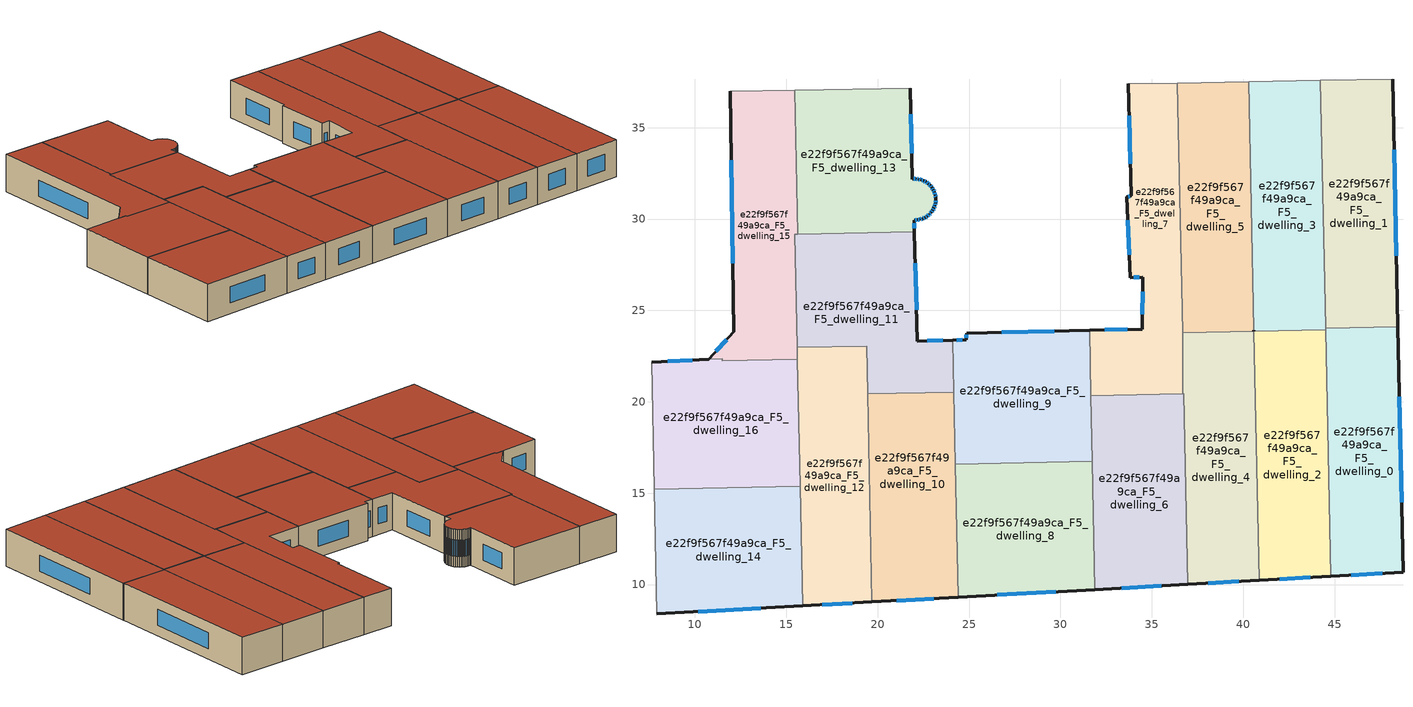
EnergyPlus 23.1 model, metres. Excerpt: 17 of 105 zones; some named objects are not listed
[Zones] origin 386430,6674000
e22f9f567f49a9ca_F5_dwelling_0
 floor to e22f9f567f49a9ca_F4_dwelling_0 (EU_floor_Construction): 48.46,24.1 48.74,10.67 44.79,10.45 44.51,23.95 44.51,24.02 z15
 wall outside (EU_wall_Construction): 44.79,10.45 48.74,10.67 48.46,24.1 z15:18
 wall to e22f9f567f49a9ca_F5_dwelling_2 (EU_wall_Construction): 44.51,23.95 44.79,10.45 z15:18
 wall to e22f9f567f49a9ca_F5_dwelling_3 (EU_wall_Construction): 44.51,24.02 44.51,23.95 z15:18
 wall to e22f9f567f49a9ca_F5_dwelling_1 (EU_wall_Construction): 48.46,24.1 44.51,24.02 z15:18
 window (EU_Window_Construction): 48.66,14.51 48.54,20.26 / 45.92,10.51 47.61,10.61 z15.86:17.14
 roof outside (EU_roof_Construction): 48.74,10.67 48.46,24.1 44.51,24.02 44.51,23.95 44.79,10.45 z18
e22f9f567f49a9ca_F5_dwelling_1
 floor to e22f9f567f49a9ca_F4_dwelling_1 (EU_floor_Construction): 48.17,37.66 48.46,24.13 48.46,24.1 44.51,24.02 44.51,24.05 44.22,37.59 z15
 wall outside (EU_wall_Construction): 48.46,24.1 48.46,24.13 48.17,37.66 z15:18
 wall to e22f9f567f49a9ca_F5_dwelling_3 (EU_wall_Construction): 44.22,37.59 44.51,24.05 44.51,24.02 z15:18
 wall adiabatic (EU_wall_Construction): 48.17,37.66 44.22,37.59 z15:18
 window (EU_Window_Construction): 48.37,28 48.25,33.79 z15.86:17.14
 roof outside (EU_roof_Construction): 48.46,24.1 48.46,24.13 48.17,37.66 44.22,37.59 44.51,24.05 44.51,24.02 z18
e22f9f567f49a9ca_F5_dwelling_10
 floor to e22f9f567f49a9ca_F4_dwelling_10 (EU_floor_Construction): 24.11,23.37 24.41,9.31 19.68,9.05 19.45,20.43 24.17,20.53 z15
 wall outside (EU_wall_Construction): 19.68,9.05 24.41,9.31 z15:18
 wall to e22f9f567f49a9ca_F5_dwelling_11 (EU_wall_Construction): 24.11,23.37 24.17,20.53 19.45,20.43 z15:18
 wall to e22f9f567f49a9ca_F5_dwelling_12 (EU_wall_Construction): 19.44,20.43 19.68,9.05 z15:18
 wall to e22f9f567f49a9ca_F5_dwelling_8 (EU_wall_Construction): 24.41,9.31 24.25,16.58 z15:18
 wall to e22f9f567f49a9ca_F5_dwelling_9 (EU_wall_Construction): 24.25,16.58 24.17,20.53 24.11,23.37 z15:18
 window (EU_Window_Construction): 21.03,9.12 23.06,9.24 z15.86:17.14
 roof outside (EU_roof_Construction): 24.41,9.31 24.11,23.37 24.17,20.53 19.45,20.43 19.68,9.05 z18
e22f9f567f49a9ca_F5_dwelling_11
 floor to e22f9f567f49a9ca_F4_dwelling_11 (EU_floor_Construction): 22.01,29.3 22.17,23.32 24.11,23.37 24.17,20.53 19.45,20.43 19.39,23.05 15.59,22.97 15.46,29.16 z15
 wall outside (EU_wall_Construction): 24.11,23.37 22.17,23.32 22.01,29.3 z15:18
 wall to e22f9f567f49a9ca_F5_dwelling_12 (EU_wall_Construction): 15.59,22.97 19.39,23.05 19.44,20.44 z15:18
 wall to e22f9f567f49a9ca_F5_dwelling_15 (EU_wall_Construction): 15.61,29.16 15.46,29.16 15.59,22.97 z15:18
 wall to e22f9f567f49a9ca_F5_dwelling_13 (EU_wall_Construction): 22.01,29.3 15.61,29.16 z15:18
 window (EU_Window_Construction): 22.12,25.03 22.06,27.59 / 23.56,23.36 22.72,23.34 z15.86:17.14
 roof outside (EU_roof_Construction): 24.17,20.53 24.11,23.37 22.17,23.32 22.01,29.3 15.46,29.16 15.59,22.97 19.39,23.05 19.45,20.43 z18
e22f9f567f49a9ca_F5_dwelling_12
 floor to e22f9f567f49a9ca_F4_dwelling_12 (EU_floor_Construction): 19.39,23.05 19.68,9.05 15.89,8.84 15.59,22.97 z15
 wall outside (EU_wall_Construction): 15.89,8.84 19.68,9.05 z15:18
 wall to e22f9f567f49a9ca_F5_dwelling_16 (EU_wall_Construction): 15.61,22.33 15.75,15.39 z15:18
 wall to e22f9f567f49a9ca_F5_dwelling_14 (EU_wall_Construction): 15.75,15.39 15.89,8.84 z15:18
 wall to e22f9f567f49a9ca_F5_dwelling_15 (EU_wall_Construction): 15.59,22.97 15.6,22.33 z15:18
 window (EU_Window_Construction): 16.97,8.9 18.6,8.99 z15.86:17.14
 roof outside (EU_roof_Construction): 19.68,9.05 19.39,23.05 15.59,22.97 15.89,8.84 z18
e22f9f567f49a9ca_F5_dwelling_13
 floor to e22f9f567f49a9ca_F4_dwelling_13 (EU_floor_Construction): 21.78,37.17 21.89,32.18 21.94,32.19 22.09,32.2 22.23,32.18 22.38,32.15 22.51,32.1 22.64,32.03 22.76,31.94 22.87,31.84 22.96,31.73 23.04,31.6 23.1,31.47 23.15,31.33 23.17,31.18 23.17,31.12 23.18,31.04 23.16,30.89 23.13,30.75 23.08,30.61 23.01,30.48 22.92,30.36 22.82,30.25 22.71,30.16 22.58,30.08 22.45,30.02 22.31,29.97 22.16,29.95 22.02,29.95 21.99,29.95 22.01,29.3 15.61,29.16 15.45,37.05 z15
 wall outside (EU_wall_Construction): 22.01,29.3 21.99,29.95 22.02,29.95 22.16,29.95 22.31,29.97 22.45,30.02 22.58,30.08 22.71,30.16 22.82,30.25 22.92,30.36 23.01,30.48 23.08,30.61 23.13,30.75 23.16,30.89 23.18,31.04 23.17,31.12 23.17,31.18 23.15,31.33 23.1,31.47 23.04,31.6 22.96,31.73 22.87,31.84 22.76,31.94 22.64,32.03 22.51,32.1 22.38,32.15 22.23,32.18 22.09,32.2 21.94,32.19 21.89,32.18 21.78,37.17 z15:18
 wall to e22f9f567f49a9ca_F5_dwelling_15 (EU_wall_Construction): 15.45,37.05 15.61,29.16 z15:18
 wall adiabatic (EU_wall_Construction): 21.78,37.17 15.45,37.05 z15:18
 window (EU_Window_Construction): 21.86,33.61 21.81,35.74 / 22.04,32.19 21.98,32.19 / 22.19,32.18 22.13,32.19 / 22.33,32.16 22.27,32.17 / 22.47,32.11 22.41,32.13 / 22.61,32.05 22.55,32.08 / 22.73,31.97 22.68,32 / 22.84,31.87 22.79,31.91 / 22.94,31.76 22.9,31.81 / 23.02,31.64 22.99,31.69 / 23.09,31.51 23.06,31.56 / 23.13,31.37 23.12,31.43 / 23.16,31.22 23.15,31.29 / 23.17,30.93 23.17,30.99 / 23.14,30.79 23.15,30.85 / 23.09,30.65 23.11,30.71 / 23.03,30.52 23.06,30.57 / 22.95,30.39 22.98,30.44 / 22.85,30.28 22.89,30.33 / 22.74,30.18 22.79,30.22 / 22.62,30.1 22.67,30.13 / 22.49,30.04 22.55,30.06 / 22.35,29.99 22.41,30.01 / 22.21,29.96 22.27,29.97 / 22.06,29.95 22.12,29.95 / 22.01,29.48 22,29.76 z15.86:17.14
 roof outside (EU_roof_Construction): 22.58,30.08 22.71,30.16 22.82,30.25 22.92,30.36 23.01,30.48 23.08,30.61 23.13,30.75 23.16,30.89 23.18,31.04 23.17,31.12 23.17,31.18 23.15,31.33 23.1,31.47 23.04,31.6 22.96,31.73 22.87,31.84 22.76,31.94 22.64,32.03 22.51,32.1 22.38,32.15 22.23,32.18 22.09,32.2 21.94,32.19 21.89,32.18 21.78,37.17 15.45,37.05 15.61,29.16 22.01,29.3 21.99,29.95 22.02,29.95 22.16,29.95 22.31,29.97 22.45,30.02 z18
e22f9f567f49a9ca_F5_dwelling_14
 floor to e22f9f567f49a9ca_F4_dwelling_14 (EU_floor_Construction): 15.75,15.39 15.89,8.84 7.91,8.39 7.77,15.22 z15
 wall outside (EU_wall_Construction): 7.91,8.39 15.89,8.84 z15:18
 wall adiabatic (EU_wall_Construction): 7.77,15.22 7.91,8.39 z15:18
 wall to e22f9f567f49a9ca_F5_dwelling_16 (EU_wall_Construction): 15.75,15.39 7.77,15.22 z15:18
 window (EU_Window_Construction): 10.19,8.52 13.61,8.71 z15.86:17.14
 roof outside (EU_roof_Construction): 15.89,8.84 15.75,15.39 7.77,15.22 7.91,8.39 z18
e22f9f567f49a9ca_F5_dwelling_15
 floor to e22f9f567f49a9ca_F4_dwelling_15 (EU_floor_Construction): 15.45,37.05 15.61,29.16 15.46,29.16 15.6,22.33 11.48,22.24 11.48,22.36 10.75,22.33 12.14,23.83 11.93,36.98 z15
 wall outside (EU_wall_Construction): 11.93,36.98 12.14,23.83 10.75,22.33 z15:18
 wall adiabatic (EU_wall_Construction): 15.45,37.05 11.93,36.98 z15:18
 wall to e22f9f567f49a9ca_F5_dwelling_16 (EU_wall_Construction): 10.75,22.33 11.48,22.36 11.48,22.24 / 11.49,22.24 15.6,22.33 z15:18
 window (EU_Window_Construction): 11.99,33.23 12.08,27.59 / 11.74,23.4 11.15,22.76 z15.86:17.14
 roof outside (EU_roof_Construction): 15.6,22.33 15.46,29.16 15.61,29.16 15.45,37.05 11.93,36.98 12.14,23.83 10.75,22.33 11.48,22.36 11.48,22.24 z18
e22f9f567f49a9ca_F5_dwelling_16
 floor to e22f9f567f49a9ca_F4_dwelling_16 (EU_floor_Construction): 15.61,22.33 15.75,15.39 7.77,15.22 7.62,22.16 11.48,22.36 11.49,22.24 z15
 wall outside (EU_wall_Construction): 10.75,22.33 7.62,22.16 z15:18
 wall adiabatic (EU_wall_Construction): 7.62,22.16 7.77,15.22 z15:18
 window (EU_Window_Construction): 9.86,22.28 8.52,22.21 z15.86:17.14
 roof outside (EU_roof_Construction): 15.75,15.39 15.61,22.33 11.49,22.24 11.48,22.36 7.62,22.16 7.77,15.22 z18
e22f9f567f49a9ca_F5_dwelling_2
 floor to e22f9f567f49a9ca_F4_dwelling_2 (EU_floor_Construction): 44.51,23.95 44.79,10.45 40.87,10.23 40.59,23.87 z15
 wall outside (EU_wall_Construction): 40.87,10.23 44.79,10.45 z15:18
 wall to e22f9f567f49a9ca_F5_dwelling_4 (EU_wall_Construction): 40.58,23.87 40.87,10.23 z15:18
 wall to e22f9f567f49a9ca_F5_dwelling_3 (EU_wall_Construction): 44.51,23.95 40.59,23.87 z15:18
 window (EU_Window_Construction): 41.99,10.29 43.67,10.39 z15.86:17.14
 roof outside (EU_roof_Construction): 44.79,10.45 44.51,23.95 40.59,23.87 40.87,10.23 z18
e22f9f567f49a9ca_F5_dwelling_3
 floor to e22f9f567f49a9ca_F4_dwelling_3 (EU_floor_Construction): 44.22,37.59 44.51,24.05 44.51,24.02 44.51,23.95 40.58,23.87 40.58,23.93 40.3,37.51 z15
 wall outside (EU_wall_Construction): 40.58,23.9 40.58,23.87 z15:18
 wall adiabatic (EU_wall_Construction): 44.22,37.59 40.3,37.51 z15:18
 wall to e22f9f567f49a9ca_F5_dwelling_5 (EU_wall_Construction): 40.3,37.51 40.58,23.93 40.58,23.9 z15:18
 roof outside (EU_roof_Construction): 44.51,23.95 44.51,24.02 44.51,24.05 44.22,37.59 40.3,37.51 40.58,23.93 40.58,23.87 z18
e22f9f567f49a9ca_F5_dwelling_4
 floor to e22f9f567f49a9ca_F4_dwelling_4 (EU_floor_Construction): 40.58,23.87 40.87,10.23 36.97,10.01 36.75,20.43 36.68,20.43 36.68,21.88 36.68,23.79 z15
 wall outside (EU_wall_Construction): 36.97,10.01 40.87,10.23 z15:18
 wall to e22f9f567f49a9ca_F5_dwelling_6 (EU_wall_Construction): 36.68,20.43 36.75,20.43 36.97,10.01 z15:18
 wall to e22f9f567f49a9ca_F5_dwelling_7 (EU_wall_Construction): 36.68,23.79 36.68,21.88 36.68,20.43 z15:18
 wall to e22f9f567f49a9ca_F5_dwelling_5 (EU_wall_Construction): 40.58,23.87 36.68,23.79 z15:18
 window (EU_Window_Construction): 38.08,10.08 39.75,10.17 z15.86:17.14
 roof outside (EU_roof_Construction): 40.87,10.23 40.58,23.87 36.68,23.79 36.68,21.88 36.68,20.43 36.75,20.43 36.97,10.01 z18
e22f9f567f49a9ca_F5_dwelling_5
 floor to e22f9f567f49a9ca_F4_dwelling_5 (EU_floor_Construction): 40.3,37.51 40.58,23.9 40.58,23.87 36.68,23.79 36.39,37.44 z15
 wall outside (EU_wall_Construction): 40.58,23.87 40.58,23.9 z15:18
 wall to e22f9f567f49a9ca_F5_dwelling_7 (EU_wall_Construction): 36.39,37.44 36.68,23.79 z15:18
 wall adiabatic (EU_wall_Construction): 40.3,37.51 36.39,37.44 z15:18
 roof outside (EU_roof_Construction): 40.58,23.87 40.58,23.9 40.3,37.51 36.39,37.44 36.68,23.79 z18
e22f9f567f49a9ca_F5_dwelling_6
 floor to e22f9f567f49a9ca_F4_dwelling_6 (EU_floor_Construction): 36.75,20.43 36.97,10.01 31.89,9.73 31.66,20.33 z15
 wall outside (EU_wall_Construction): 31.89,9.73 36.97,10.01 z15:18
 wall to e22f9f567f49a9ca_F5_dwelling_8 (EU_wall_Construction): 31.74,16.74 31.89,9.73 z15:18
 wall to e22f9f567f49a9ca_F5_dwelling_7 (EU_wall_Construction): 36.68,20.43 31.66,20.33 z15:18
 wall to e22f9f567f49a9ca_F5_dwelling_9 (EU_wall_Construction): 31.67,20.33 31.74,16.74 z15:18
 window (EU_Window_Construction): 33.34,9.81 35.52,9.93 z15.86:17.14
 roof outside (EU_roof_Construction): 36.97,10.01 36.75,20.43 31.66,20.33 31.89,9.73 z18
e22f9f567f49a9ca_F5_dwelling_7
 floor to e22f9f567f49a9ca_F4_dwelling_7 (EU_floor_Construction): 36.39,37.44 36.68,23.79 36.68,21.88 36.68,20.43 31.66,20.33 31.59,23.91 34.46,23.98 34.5,26.82 33.81,26.79 33.63,31.21 33.86,31.27 33.71,37.39 z15
 wall outside (EU_wall_Construction): 33.71,37.39 33.86,31.27 33.63,31.21 33.81,26.79 34.5,26.82 34.46,23.98 31.59,23.91 z15:18
 wall adiabatic (EU_wall_Construction): 36.39,37.44 33.71,37.39 z15:18
 wall to e22f9f567f49a9ca_F5_dwelling_9 (EU_wall_Construction): 31.59,23.91 31.66,20.33 z15:18
 window (EU_Window_Construction): 33.64,23.96 32.41,23.93 / 34.49,26.01 34.47,24.79 / 34.01,26.8 34.3,26.81 / 33.68,29.94 33.76,28.05 / 33.8,31.25 33.7,31.22 / 33.75,35.64 33.82,33.02 z15.86:17.14
 roof outside (EU_roof_Construction): 36.68,20.43 36.68,21.88 36.68,23.79 36.39,37.44 33.71,37.39 33.86,31.27 33.63,31.21 33.81,26.79 34.5,26.82 34.46,23.98 31.59,23.91 31.66,20.33 z18
e22f9f567f49a9ca_F5_dwelling_8
 floor to e22f9f567f49a9ca_F4_dwelling_8 (EU_floor_Construction): 31.74,16.74 31.89,9.73 24.41,9.31 24.25,16.58 z15
 wall outside (EU_wall_Construction): 24.41,9.31 31.89,9.73 z15:18
 wall to e22f9f567f49a9ca_F5_dwelling_9 (EU_wall_Construction): 31.74,16.74 24.25,16.58 z15:18
 window (EU_Window_Construction): 26.54,9.43 29.75,9.61 z15.86:17.14
 roof outside (EU_roof_Construction): 31.89,9.73 31.74,16.74 24.25,16.58 24.41,9.31 z18
e22f9f567f49a9ca_F5_dwelling_9
 floor to e22f9f567f49a9ca_F4_dwelling_9 (EU_floor_Construction): 31.59,23.91 31.74,16.74 24.25,16.58 24.11,23.37 24.84,23.39 24.86,23.76 z15
 wall outside (EU_wall_Construction): 31.59,23.91 24.86,23.76 24.84,23.39 24.11,23.37 z15:18
 window (EU_Window_Construction): 24.63,23.39 24.32,23.38 / 24.86,23.66 24.84,23.5 / 29.67,23.87 26.78,23.8 z15.86:17.14
 roof outside (EU_roof_Construction): 31.74,16.74 31.59,23.91 24.86,23.76 24.84,23.39 24.11,23.37 24.25,16.58 z18
[Building]
EU S2 Campaign: North Axis=0; Terrain=City; Solar Distribution=FullExterior
[Site:Location]
Helsinki-Vantaa.AP: Latitude=60.317; Longitude=24.963; Time Zone=2; Elevation=54.6
[SizingPeriod:WeatherFileDays]
AnnualSizingPeriod: Begin Month=1; Begin Day of Month=1; End Month=12; End Day of Month=31; Day of Week for Start Day=Monday; Use Weather File Daylight Saving Period=No; Use Weather File Rain and Snow Indicators=No
[MATERIAL]
EU_InternalMass_Material: Roughness=MediumRough; Thickness=0.1; Conductivity=1; Density=1800; Specific Heat=900; Thermal Absorptance=0.9; Solar Absorptance=0.7; Visible Absorptance=0.7
[MATERIAL:NOMASS] Roughness=MediumRough; Thermal Absorptance=0.9; Solar Absorptance=0.7; Visible Absorptance=0.7
Name | Thermal Resistance
EU_wall_NoMass | 1.10183
EU_roof_NoMass; EU_floor_NoMass | 1.70606
[WINDOWMATERIAL:SIMPLEGLAZINGSYSTEM]
EU_Window_SimpleGlazing: UFactor=3.11035; Solar Heat Gain Coefficient=0.8; Visible Transmittance=0.8
[CONSTRUCTION]
EU_wall_Construction: EU_wall_NoMass
EU_roof_Construction: EU_roof_NoMass
EU_floor_Construction: EU_floor_NoMass
EU_Window_Construction: EU_Window_SimpleGlazing
EU_InternalMass_Construction: EU_InternalMass_Material
[ZONE] Type=1; Multiplier=1; Ceiling Height=autocalculate; Floor Area=autocalculate; Part of Total Floor Area=Yes
Name | Volume
e22f9f567f49a9ca_F5_dwelling_0 | 159.962
e22f9f567f49a9ca_F5_dwelling_1 | 160.707
e22f9f567f49a9ca_F5_dwelling_10 | 160.325
e22f9f567f49a9ca_F5_dwelling_11; e22f9f567f49a9ca_F5_dwelling_6 | 160.326
e22f9f567f49a9ca_F5_dwelling_12 | 160.33
e22f9f567f49a9ca_F5_dwelling_13 | 156.787
e22f9f567f49a9ca_F5_dwelling_14 | 160.334
e22f9f567f49a9ca_F5_dwelling_15 | 157.259
e22f9f567f49a9ca_F5_dwelling_16 | 166.904
e22f9f567f49a9ca_F5_dwelling_2 | 159.842
e22f9f567f49a9ca_F5_dwelling_3 | 160.712
e22f9f567f49a9ca_F5_dwelling_4 | 161.061
e22f9f567f49a9ca_F5_dwelling_5 | 159.957
e22f9f567f49a9ca_F5_dwelling_7 | 160.003
e22f9f567f49a9ca_F5_dwelling_8 | 160.324
e22f9f567f49a9ca_F5_dwelling_9 | 160.307
[INTERNALMASS] Construction=EU_InternalMass_Construction
Name | Zone or ZoneList | Surface Area
e22f9f567f49a9ca_F5_dwelling_0_EU_InternalMass | e22f9f567f49a9ca_F5_dwelling_0 | 53.3213
e22f9f567f49a9ca_F5_dwelling_1_EU_InternalMass | e22f9f567f49a9ca_F5_dwelling_1 | 53.5681
e22f9f567f49a9ca_F5_dwelling_2_EU_InternalMass | e22f9f567f49a9ca_F5_dwelling_2 | 53.3166
e22f9f567f49a9ca_F5_dwelling_3_EU_InternalMass | e22f9f567f49a9ca_F5_dwelling_3 | 53.5705
e22f9f567f49a9ca_F5_dwelling_4_EU_InternalMass | e22f9f567f49a9ca_F5_dwelling_4 | 53.6822
e22f9f567f49a9ca_F5_dwelling_5_EU_InternalMass | e22f9f567f49a9ca_F5_dwelling_5 | 53.3189
e22f9f567f49a9ca_F5_dwelling_6_EU_InternalMass | e22f9f567f49a9ca_F5_dwelling_6 | 53.4411
e22f9f567f49a9ca_F5_dwelling_7_EU_InternalMass | e22f9f567f49a9ca_F5_dwelling_7 | 53.3343
e22f9f567f49a9ca_F5_dwelling_8_EU_InternalMass | e22f9f567f49a9ca_F5_dwelling_8 | 53.4401
e22f9f567f49a9ca_F5_dwelling_9_EU_InternalMass | e22f9f567f49a9ca_F5_dwelling_9 | 53.4379
e22f9f567f49a9ca_F5_dwelling_10_EU_InternalMass | e22f9f567f49a9ca_F5_dwelling_10 | 53.4448
e22f9f567f49a9ca_F5_dwelling_11_EU_InternalMass | e22f9f567f49a9ca_F5_dwelling_11 | 53.4419
e22f9f567f49a9ca_F5_dwelling_12_EU_InternalMass | e22f9f567f49a9ca_F5_dwelling_12 | 53.4489
e22f9f567f49a9ca_F5_dwelling_13_EU_InternalMass | e22f9f567f49a9ca_F5_dwelling_13 | 52.26
e22f9f567f49a9ca_F5_dwelling_14_EU_InternalMass | e22f9f567f49a9ca_F5_dwelling_14 | 53.4445
e22f9f567f49a9ca_F5_dwelling_15_EU_InternalMass | e22f9f567f49a9ca_F5_dwelling_15 | 52.4321
e22f9f567f49a9ca_F5_dwelling_16_EU_InternalMass | e22f9f567f49a9ca_F5_dwelling_16 | 55.6361
[OTHEREQUIPMENT] Fuel Type=Electricity; Design Level Calculation Method=Watts/Area; Power per Zone Floor Area=1; Fraction Latent=0; Fraction Radiant=0; Fraction Lost=0; Carbon Dioxide Generation Rate=0; EndUse Subcategory=EU_Step8_InternalGains
Name | Zone or ZoneList or Space or SpaceList | Schedule
EU_Step8_InternalGain_e22f9f567f49a9ca_F5_dwelling_0_f000 | e22f9f567f49a9ca_F5_dwelling_0 | EU_Step8_GainSchedule_e22f9f567f49a9ca_F5_dwelling_0_f000
EU_Step8_InternalGain_e22f9f567f49a9ca_F5_dwelling_1_f000 | e22f9f567f49a9ca_F5_dwelling_1 | EU_Step8_GainSchedule_e22f9f567f49a9ca_F5_dwelling_1_f000
EU_Step8_InternalGain_e22f9f567f49a9ca_F5_dwelling_2_f000 | e22f9f567f49a9ca_F5_dwelling_2 | EU_Step8_GainSchedule_e22f9f567f49a9ca_F5_dwelling_2_f000
EU_Step8_InternalGain_e22f9f567f49a9ca_F5_dwelling_3_f000 | e22f9f567f49a9ca_F5_dwelling_3 | EU_Step8_GainSchedule_e22f9f567f49a9ca_F5_dwelling_3_f000
EU_Step8_InternalGain_e22f9f567f49a9ca_F5_dwelling_4_f000 | e22f9f567f49a9ca_F5_dwelling_4 | EU_Step8_GainSchedule_e22f9f567f49a9ca_F5_dwelling_4_f000
EU_Step8_InternalGain_e22f9f567f49a9ca_F5_dwelling_5_f000 | e22f9f567f49a9ca_F5_dwelling_5 | EU_Step8_GainSchedule_e22f9f567f49a9ca_F5_dwelling_5_f000
EU_Step8_InternalGain_e22f9f567f49a9ca_F5_dwelling_6_f000 | e22f9f567f49a9ca_F5_dwelling_6 | EU_Step8_GainSchedule_e22f9f567f49a9ca_F5_dwelling_6_f000
EU_Step8_InternalGain_e22f9f567f49a9ca_F5_dwelling_7_f000 | e22f9f567f49a9ca_F5_dwelling_7 | EU_Step8_GainSchedule_e22f9f567f49a9ca_F5_dwelling_7_f000
EU_Step8_InternalGain_e22f9f567f49a9ca_F5_dwelling_8_f000 | e22f9f567f49a9ca_F5_dwelling_8 | EU_Step8_GainSchedule_e22f9f567f49a9ca_F5_dwelling_8_f000
EU_Step8_InternalGain_e22f9f567f49a9ca_F5_dwelling_9_f000 | e22f9f567f49a9ca_F5_dwelling_9 | EU_Step8_GainSchedule_e22f9f567f49a9ca_F5_dwelling_9_f000
EU_Step8_InternalGain_e22f9f567f49a9ca_F5_dwelling_10_f000 | e22f9f567f49a9ca_F5_dwelling_10 | EU_Step8_GainSchedule_e22f9f567f49a9ca_F5_dwelling_10_f000
EU_Step8_InternalGain_e22f9f567f49a9ca_F5_dwelling_11_f000 | e22f9f567f49a9ca_F5_dwelling_11 | EU_Step8_GainSchedule_e22f9f567f49a9ca_F5_dwelling_11_f000
EU_Step8_InternalGain_e22f9f567f49a9ca_F5_dwelling_12_f000 | e22f9f567f49a9ca_F5_dwelling_12 | EU_Step8_GainSchedule_e22f9f567f49a9ca_F5_dwelling_12_f000
EU_Step8_InternalGain_e22f9f567f49a9ca_F5_dwelling_13_f000 | e22f9f567f49a9ca_F5_dwelling_13 | EU_Step8_GainSchedule_e22f9f567f49a9ca_F5_dwelling_13_f000
EU_Step8_InternalGain_e22f9f567f49a9ca_F5_dwelling_14_f000 | e22f9f567f49a9ca_F5_dwelling_14 | EU_Step8_GainSchedule_e22f9f567f49a9ca_F5_dwelling_14_f000
EU_Step8_InternalGain_e22f9f567f49a9ca_F5_dwelling_15_f000 | e22f9f567f49a9ca_F5_dwelling_15 | EU_Step8_GainSchedule_e22f9f567f49a9ca_F5_dwelling_15_f000
EU_Step8_InternalGain_e22f9f567f49a9ca_F5_dwelling_16_f000 | e22f9f567f49a9ca_F5_dwelling_16 | EU_Step8_GainSchedule_e22f9f567f49a9ca_F5_dwelling_16_f000
[ZONEVENTILATION:DESIGNFLOWRATE] Schedule=EU_AlwaysOn; Design Flow Rate Calculation Method=AirChanges/Hour; Air Changes per Hour=0.756316; Ventilation Type=Natural; Fan Pressure Rise=0; Fan Total Efficiency=1; Constant Term Coefficient=1; Temperature Term Coefficient=0; Velocity Term Coefficient=0; Velocity Squared Term Coefficient=0; Minimum Indoor Temperature=-100; Maximum Indoor Temperature=100; Delta Temperature=-100; Minimum Outdoor Temperature=-100; Maximum Outdoor Temperature=100; Maximum Wind Speed=40
Name | Zone or ZoneList or Space or SpaceList
EU_ConstantAir_e22f9f567f49a9ca_F5_dwelling_0 | e22f9f567f49a9ca_F5_dwelling_0
EU_ConstantAir_e22f9f567f49a9ca_F5_dwelling_1 | e22f9f567f49a9ca_F5_dwelling_1
EU_ConstantAir_e22f9f567f49a9ca_F5_dwelling_2 | e22f9f567f49a9ca_F5_dwelling_2
EU_ConstantAir_e22f9f567f49a9ca_F5_dwelling_3 | e22f9f567f49a9ca_F5_dwelling_3
EU_ConstantAir_e22f9f567f49a9ca_F5_dwelling_4 | e22f9f567f49a9ca_F5_dwelling_4
EU_ConstantAir_e22f9f567f49a9ca_F5_dwelling_5 | e22f9f567f49a9ca_F5_dwelling_5
EU_ConstantAir_e22f9f567f49a9ca_F5_dwelling_6 | e22f9f567f49a9ca_F5_dwelling_6
EU_ConstantAir_e22f9f567f49a9ca_F5_dwelling_7 | e22f9f567f49a9ca_F5_dwelling_7
EU_ConstantAir_e22f9f567f49a9ca_F5_dwelling_8 | e22f9f567f49a9ca_F5_dwelling_8
EU_ConstantAir_e22f9f567f49a9ca_F5_dwelling_9 | e22f9f567f49a9ca_F5_dwelling_9
EU_ConstantAir_e22f9f567f49a9ca_F5_dwelling_10 | e22f9f567f49a9ca_F5_dwelling_10
EU_ConstantAir_e22f9f567f49a9ca_F5_dwelling_11 | e22f9f567f49a9ca_F5_dwelling_11
EU_ConstantAir_e22f9f567f49a9ca_F5_dwelling_12 | e22f9f567f49a9ca_F5_dwelling_12
EU_ConstantAir_e22f9f567f49a9ca_F5_dwelling_13 | e22f9f567f49a9ca_F5_dwelling_13
EU_ConstantAir_e22f9f567f49a9ca_F5_dwelling_14 | e22f9f567f49a9ca_F5_dwelling_14
EU_ConstantAir_e22f9f567f49a9ca_F5_dwelling_15 | e22f9f567f49a9ca_F5_dwelling_15
EU_ConstantAir_e22f9f567f49a9ca_F5_dwelling_16 | e22f9f567f49a9ca_F5_dwelling_16
[HVACTEMPLATE:ZONE:IDEALLOADSAIRSYSTEM] System Availability Schedule=EU_AlwaysOn; Maximum Heating Supply Air Temperature=50; Minimum Cooling Supply Air Temperature=13; Maximum Heating Supply Air Humidity Ratio=0.0156; Minimum Cooling Supply Air Humidity Ratio=0.0077; Heating Limit=NoLimit; Cooling Limit=NoLimit; Heating Availability Schedule=EU_AlwaysOn; Cooling Availability Schedule=EU_CoolingOff; Dehumidification Control Type=ConstantSensibleHeatRatio; Cooling Sensible Heat Ratio=0.7; Dehumidification Setpoint=60; Humidification Control Type=None; Humidification Setpoint=30; Outdoor Air Method=None; Outdoor Air Flow Rate per Person=0.00944; Outdoor Air Flow Rate per Zone Floor Area=0; Outdoor Air Flow Rate per Zone=0; Demand Controlled Ventilation Type=None; Outdoor Air Economizer Type=NoEconomizer; Heat Recovery Type=None; Sensible Heat Recovery Effectiveness=0.7; Latent Heat Recovery Effectiveness=0.65
Name | Template Thermostat
e22f9f567f49a9ca_F5_dwelling_0 | EU_HeatOnly_e22f9f567f49a9ca_F5_dwelling_0
e22f9f567f49a9ca_F5_dwelling_1 | EU_HeatOnly_e22f9f567f49a9ca_F5_dwelling_1
e22f9f567f49a9ca_F5_dwelling_2 | EU_HeatOnly_e22f9f567f49a9ca_F5_dwelling_2
e22f9f567f49a9ca_F5_dwelling_3 | EU_HeatOnly_e22f9f567f49a9ca_F5_dwelling_3
e22f9f567f49a9ca_F5_dwelling_4 | EU_HeatOnly_e22f9f567f49a9ca_F5_dwelling_4
e22f9f567f49a9ca_F5_dwelling_5 | EU_HeatOnly_e22f9f567f49a9ca_F5_dwelling_5
e22f9f567f49a9ca_F5_dwelling_6 | EU_HeatOnly_e22f9f567f49a9ca_F5_dwelling_6
e22f9f567f49a9ca_F5_dwelling_7 | EU_HeatOnly_e22f9f567f49a9ca_F5_dwelling_7
e22f9f567f49a9ca_F5_dwelling_8 | EU_HeatOnly_e22f9f567f49a9ca_F5_dwelling_8
e22f9f567f49a9ca_F5_dwelling_9 | EU_HeatOnly_e22f9f567f49a9ca_F5_dwelling_9
e22f9f567f49a9ca_F5_dwelling_10 | EU_HeatOnly_e22f9f567f49a9ca_F5_dwelling_10
e22f9f567f49a9ca_F5_dwelling_11 | EU_HeatOnly_e22f9f567f49a9ca_F5_dwelling_11
e22f9f567f49a9ca_F5_dwelling_12 | EU_HeatOnly_e22f9f567f49a9ca_F5_dwelling_12
e22f9f567f49a9ca_F5_dwelling_13 | EU_HeatOnly_e22f9f567f49a9ca_F5_dwelling_13
e22f9f567f49a9ca_F5_dwelling_14 | EU_HeatOnly_e22f9f567f49a9ca_F5_dwelling_14
e22f9f567f49a9ca_F5_dwelling_15 | EU_HeatOnly_e22f9f567f49a9ca_F5_dwelling_15
e22f9f567f49a9ca_F5_dwelling_16 | EU_HeatOnly_e22f9f567f49a9ca_F5_dwelling_16
[SIZING:ZONE] Zone Cooling Design Supply Air Temperature Input Method=SupplyAirTemperature; Zone Cooling Design Supply Air Temperature=13; Zone Heating Design Supply Air Temperature Input Method=SupplyAirTemperature; Zone Heating Design Supply Air Temperature=50; Zone Cooling Design Supply Air Humidity Ratio=0.008; Zone Heating Design Supply Air Humidity Ratio=0.008; Cooling Design Air Flow Method=DesignDay; Cooling Design Air Flow Rate=0; Cooling Minimum Air Flow per Zone Floor Area=0.000762; Cooling Minimum Air Flow=0; Cooling Minimum Air Flow Fraction=0.2; Heating Design Air Flow Method=DesignDay; Heating Design Air Flow Rate=0; Heating Maximum Air Flow per Zone Floor Area=0.002032; Heating Maximum Air Flow=0.141576; Heating Maximum Air Flow Fraction=0.3; Account for Dedicated Outdoor Air System=No; Dedicated Outdoor Air System Control Strategy=NeutralSupplyAir; Dedicated Outdoor Air Low Setpoint Temperature for Design=autosize; Dedicated Outdoor Air High Setpoint Temperature for Design=autosize; Zone Load Sizing Method=Sensible Load Only No Latent Load; Zone Latent Cooling Design Supply Air Humidity Ratio Input Method=HumidityRatioDifference; Zone Cooling Design Supply Air Humidity Ratio Difference=0.005; Zone Latent Heating Design Supply Air Humidity Ratio Input Method=HumidityRatioDifference; Zone Humidification Design Supply Air Humidity Ratio Difference=0.005
e22f9f567f49a9ca_F5_dwelling_0; e22f9f567f49a9ca_F5_dwelling_1; e22f9f567f49a9ca_F5_dwelling_2; e22f9f567f49a9ca_F5_dwelling_3; e22f9f567f49a9ca_F5_dwelling_4; e22f9f567f49a9ca_F5_dwelling_5; e22f9f567f49a9ca_F5_dwelling_6; e22f9f567f49a9ca_F5_dwelling_7; e22f9f567f49a9ca_F5_dwelling_8; e22f9f567f49a9ca_F5_dwelling_9; e22f9f567f49a9ca_F5_dwelling_10; e22f9f567f49a9ca_F5_dwelling_11; e22f9f567f49a9ca_F5_dwelling_12; e22f9f567f49a9ca_F5_dwelling_13; e22f9f567f49a9ca_F5_dwelling_14; e22f9f567f49a9ca_F5_dwelling_15; e22f9f567f49a9ca_F5_dwelling_16
[SCHEDULE:CONSTANT]
Name | Hourly Value
EU_AlwaysOn | 1
EU_CoolingOff | 0
[SCHEDULE:FILE] Column Number=1; Rows to Skip at Top=0; Number of Hours of Data=8760; Column Separator=Comma; Interpolate to Timestep=No; Minutes per Item=60; Adjust Schedule for Daylight Savings=Yes
Name | File
EU_Step8_GainSchedule_e22f9f567f49a9ca_F5_dwelling_0_f000 | ../../schedules/e22f9f567f49a9ca/e22f9f567f49a9ca_F5_dwelling_0_f000_gain.csv
EU_Step8_GainSchedule_e22f9f567f49a9ca_F5_dwelling_1_f000 | ../../schedules/e22f9f567f49a9ca/e22f9f567f49a9ca_F5_dwelling_1_f000_gain.csv
EU_Step8_GainSchedule_e22f9f567f49a9ca_F5_dwelling_2_f000 | ../../schedules/e22f9f567f49a9ca/e22f9f567f49a9ca_F5_dwelling_2_f000_gain.csv
EU_Step8_GainSchedule_e22f9f567f49a9ca_F5_dwelling_3_f000 | ../../schedules/e22f9f567f49a9ca/e22f9f567f49a9ca_F5_dwelling_3_f000_gain.csv
EU_Step8_GainSchedule_e22f9f567f49a9ca_F5_dwelling_4_f000 | ../../schedules/e22f9f567f49a9ca/e22f9f567f49a9ca_F5_dwelling_4_f000_gain.csv
EU_Step8_GainSchedule_e22f9f567f49a9ca_F5_dwelling_5_f000 | ../../schedules/e22f9f567f49a9ca/e22f9f567f49a9ca_F5_dwelling_5_f000_gain.csv
EU_Step8_GainSchedule_e22f9f567f49a9ca_F5_dwelling_6_f000 | ../../schedules/e22f9f567f49a9ca/e22f9f567f49a9ca_F5_dwelling_6_f000_gain.csv
EU_Step8_GainSchedule_e22f9f567f49a9ca_F5_dwelling_7_f000 | ../../schedules/e22f9f567f49a9ca/e22f9f567f49a9ca_F5_dwelling_7_f000_gain.csv
EU_Step8_GainSchedule_e22f9f567f49a9ca_F5_dwelling_8_f000 | ../../schedules/e22f9f567f49a9ca/e22f9f567f49a9ca_F5_dwelling_8_f000_gain.csv
EU_Step8_GainSchedule_e22f9f567f49a9ca_F5_dwelling_9_f000 | ../../schedules/e22f9f567f49a9ca/e22f9f567f49a9ca_F5_dwelling_9_f000_gain.csv
EU_Step8_GainSchedule_e22f9f567f49a9ca_F5_dwelling_10_f000 | ../../schedules/e22f9f567f49a9ca/e22f9f567f49a9ca_F5_dwelling_10_f000_gain.csv
EU_Step8_GainSchedule_e22f9f567f49a9ca_F5_dwelling_11_f000 | ../../schedules/e22f9f567f49a9ca/e22f9f567f49a9ca_F5_dwelling_11_f000_gain.csv
EU_Step8_GainSchedule_e22f9f567f49a9ca_F5_dwelling_12_f000 | ../../schedules/e22f9f567f49a9ca/e22f9f567f49a9ca_F5_dwelling_12_f000_gain.csv
EU_Step8_GainSchedule_e22f9f567f49a9ca_F5_dwelling_13_f000 | ../../schedules/e22f9f567f49a9ca/e22f9f567f49a9ca_F5_dwelling_13_f000_gain.csv
EU_Step8_GainSchedule_e22f9f567f49a9ca_F5_dwelling_14_f000 | ../../schedules/e22f9f567f49a9ca/e22f9f567f49a9ca_F5_dwelling_14_f000_gain.csv
EU_Step8_GainSchedule_e22f9f567f49a9ca_F5_dwelling_15_f000 | ../../schedules/e22f9f567f49a9ca/e22f9f567f49a9ca_F5_dwelling_15_f000_gain.csv
EU_Step8_GainSchedule_e22f9f567f49a9ca_F5_dwelling_16_f000 | ../../schedules/e22f9f567f49a9ca/e22f9f567f49a9ca_F5_dwelling_16_f000_gain.csv
